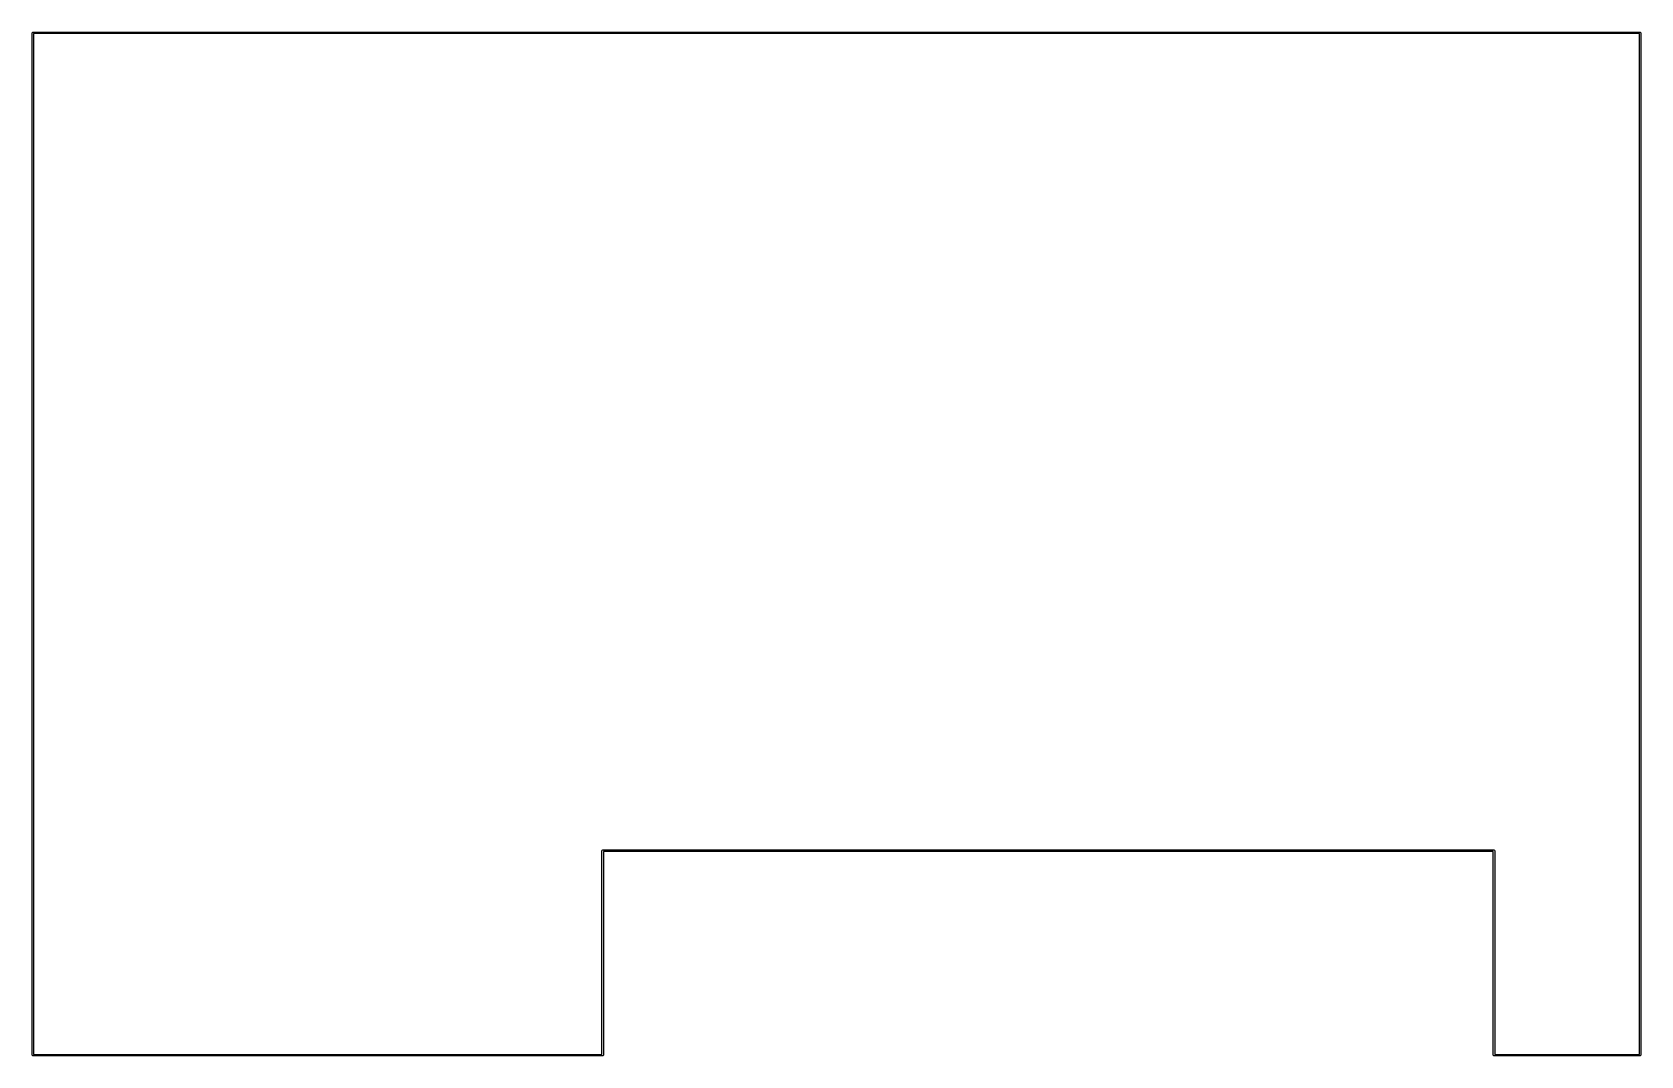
# Model space of a CAD drawing. Extents: x 50 to 160, y -150 to -80.
import ezdxf

# ---------------------------------------------------------------- set-up
doc = ezdxf.new("R2010")
doc.units = 0
doc.layers.add('BLACK', color=7, linetype='CONTINUOUS')

msp = doc.modelspace()

# ---------------------------------------------------------------- linework, layer by layer
at = {"layer": 'BLACK', "linetype": 'CONTINUOUS'}
for p, q in [((49.95, -80), (49.9646, -79.9646)), ((49.95, -150), (49.95, -80)), ((49.9646, -79.9646), (50, -79.95)), ((50, -79.95), (160, -79.95)), ((159.95, -80.05), (50.05, -80.05)), ((50.05, -80.05), (50.05, -149.95)), ((159.95, -149.95), (159.95, -80.05)), ((160, -79.95), (160.035, -79.9646)), ((160.035, -79.9646), (160.05, -80)), ((160.05, -80), (160.05, -150)), ((88.95, -136), (88.9646, -135.965)), ((88.95, -149.95), (88.95, -136)), ((88.9646, -135.965), (89, -135.95)), ((89, -135.95), (150, -135.95)), ((149.95, -136.05), (89.05, -136.05)), ((89.05, -136.05), (89.05, -150)), ((149.95, -150), (149.95, -136.05)), ((150, -135.95), (150.035, -135.965)), ((150.035, -135.965), (150.05, -136)), ((150.05, -136), (150.05, -149.95)), ((49.9646, -150.035), (49.95, -150)), ((50, -150.05), (49.9646, -150.035)), ((89, -150.05), (50, -150.05)), ((50.05, -149.95), (88.95, -149.95)), ((89.0354, -150.035), (89, -150.05)), ((89.05, -150), (89.0354, -150.035)), ((149.965, -150.035), (149.95, -150)), ((150, -150.05), (149.965, -150.035)), ((160, -150.05), (150, -150.05)), ((150.05, -149.95), (159.95, -149.95)), ((160.035, -150.035), (160, -150.05)), ((160.05, -150), (160.035, -150.035))]:
    msp.add_line(p, q, dxfattribs=at)

doc.saveas('drawing.dxf')
